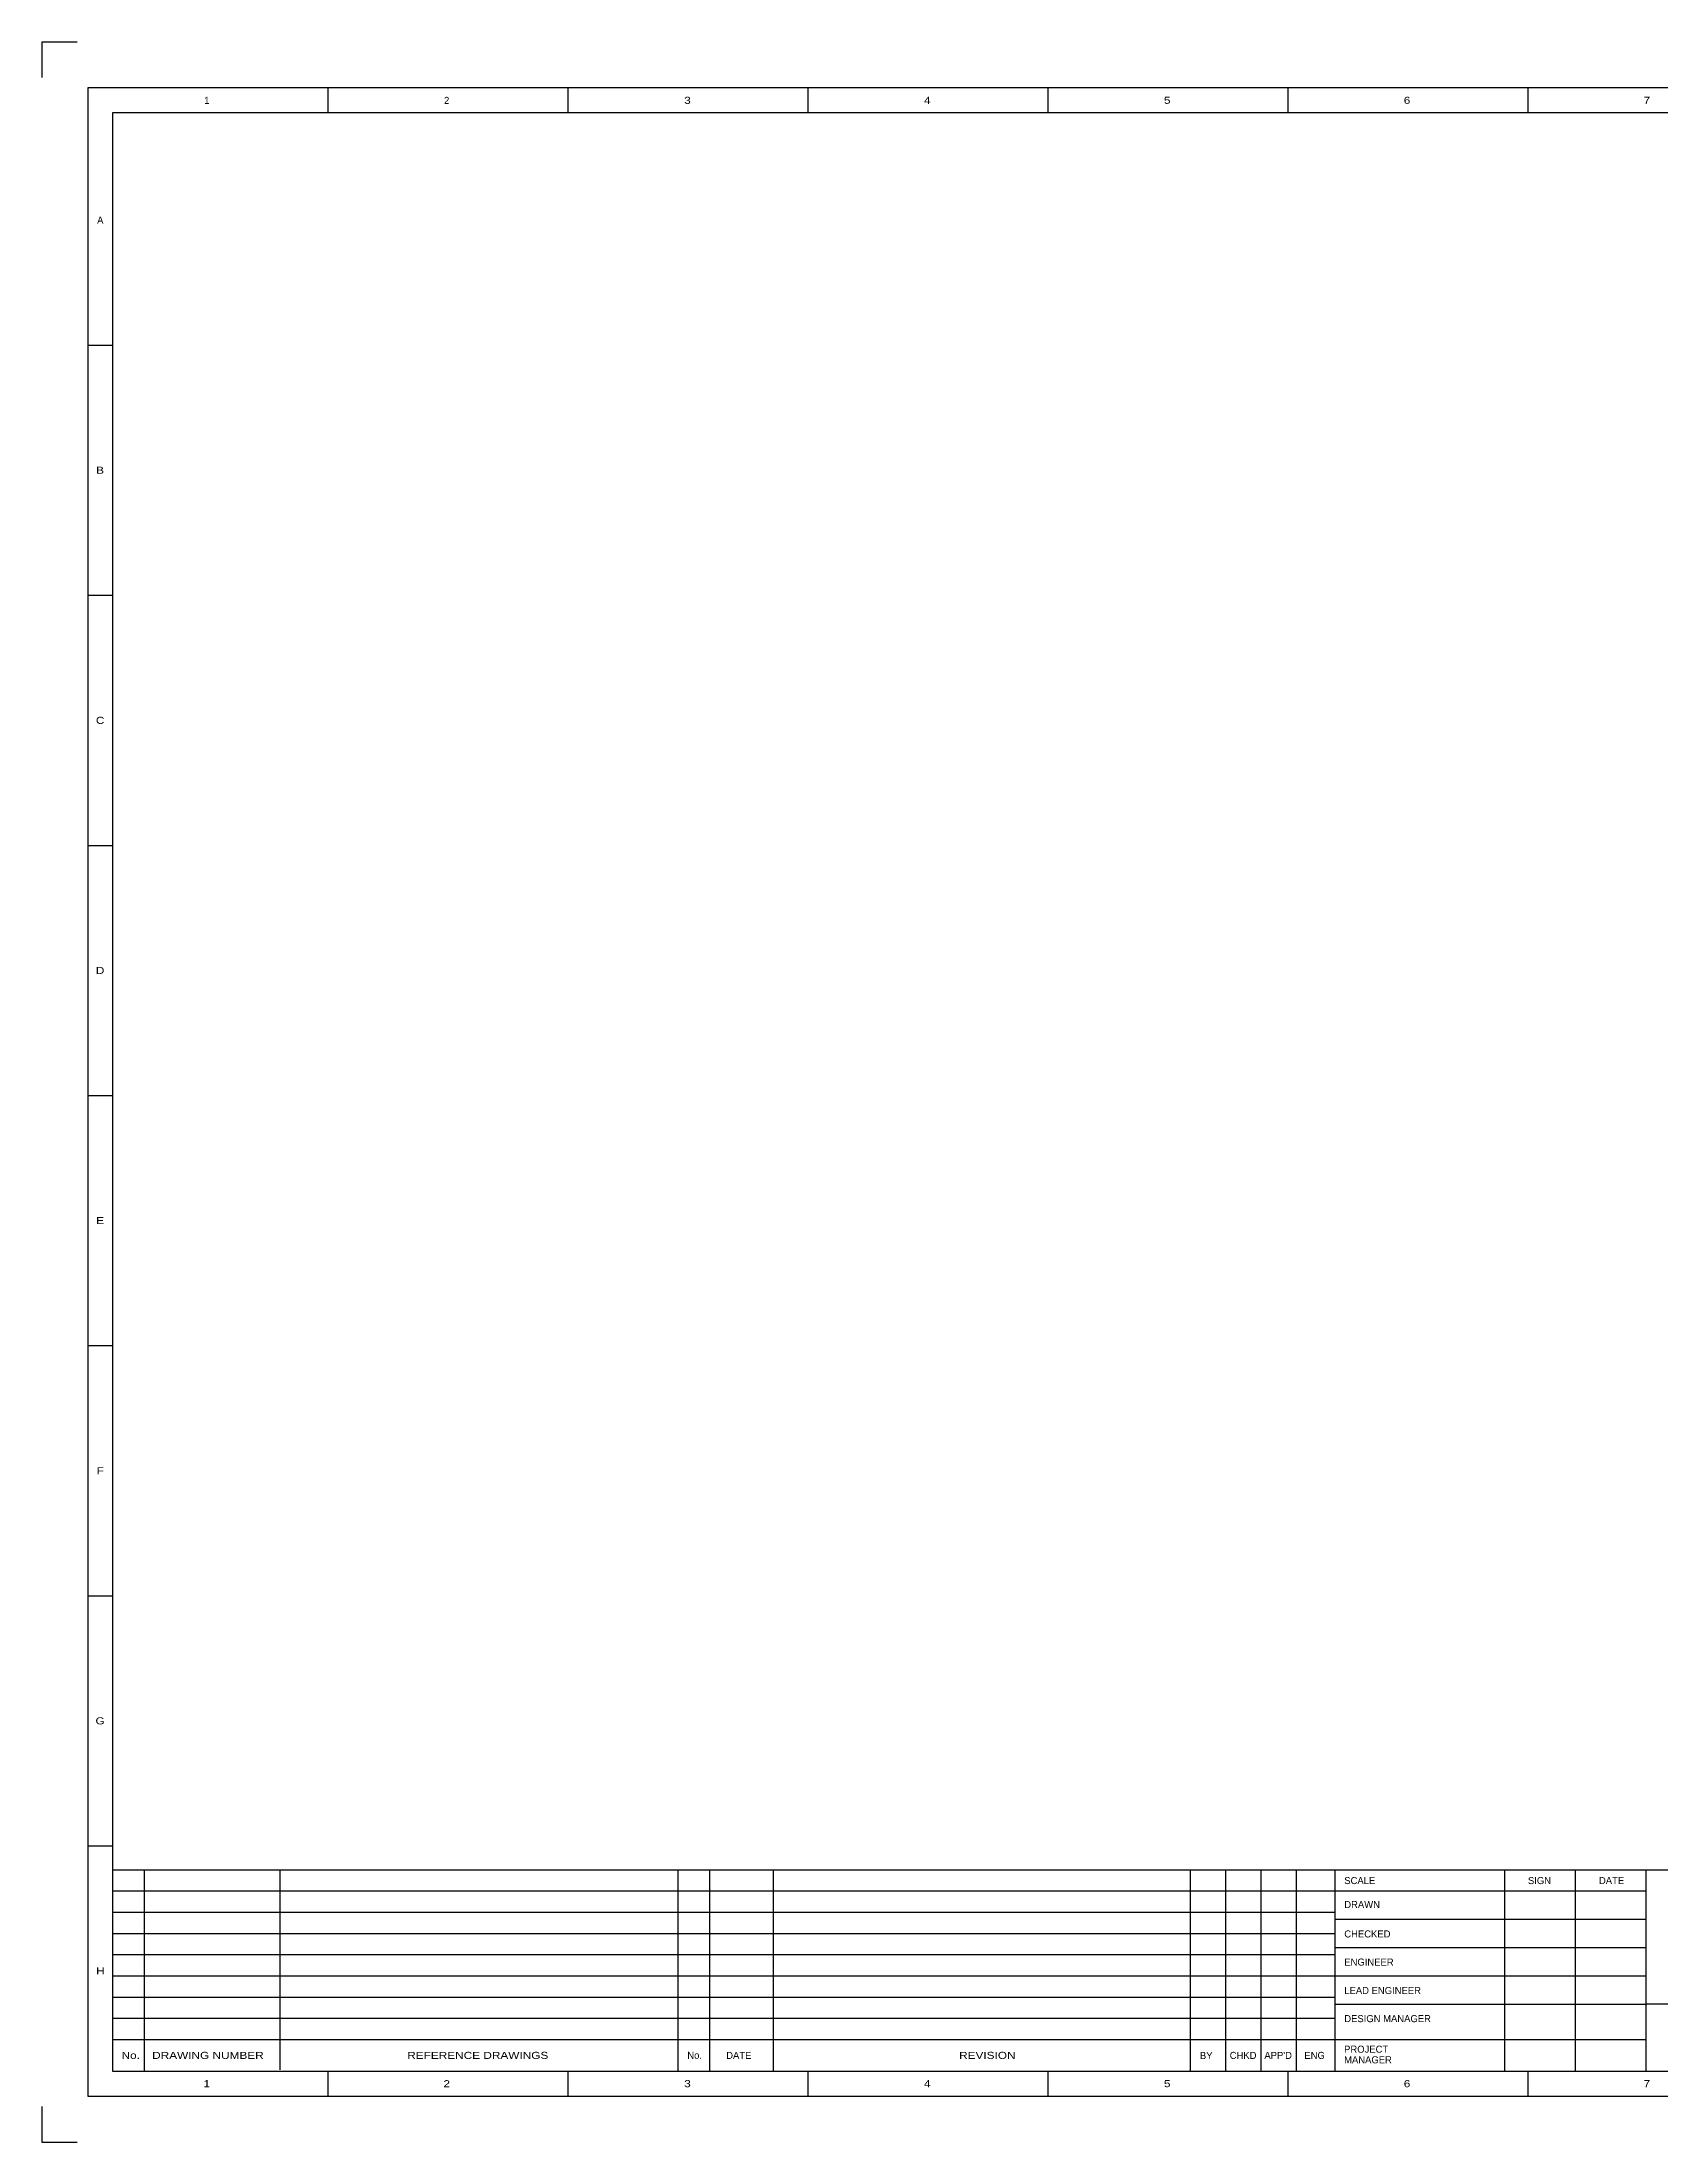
# Model space of a CAD drawing. Extents: x 0 to 297, y 0 to 210.
# Drawn here: x -0.2 to 161.7, y -0.4 to 209.6 of the extents above; entities that cross this region are included whole.
import ezdxf
from ezdxf.enums import TextEntityAlignment as Align

# ---------------------------------------------------------------- set-up
doc = ezdxf.new("R2010")
doc.units = 0
doc.header["$MEASUREMENT"] = 0
doc.layers.add('-CS', color=7, linetype='CONTINUOUS')
doc.layers.add('A1-CS', color=7, linetype='CONTINUOUS')

msp = doc.modelspace()

# ---------------------------------------------------------------- linework, layer by layer
at = {"layer": '-CS', "color": 212, "linetype": 'CONTINUOUS'}
for p, q in [((-0.15999, 209.581822), (-0.15999, 206.046322)), ((3.375511, 209.581822), (-0.15999, 209.581822)), ((292.57941, 204.985672), (4.436161, 204.985672)), ((4.436161, 204.985672), (4.436161, 4.169272)), ((28.449277, 204.985672), (28.449277, 202.510822)), ((52.455322, 204.985672), (52.455322, 202.510822)), ((76.471973, 204.985672), (76.471973, 202.510822)), ((100.488625, 204.985672), (100.488625, 202.510822)), ((124.49467, 204.985672), (124.49467, 202.510822)), ((148.507786, 204.985672), (148.507786, 202.510822)), ((290.10456, 202.510822), (6.911011, 202.510822)), ((6.911011, 202.510822), (6.911011, 6.644122)), ((4.436161, 179.26491), (6.911011, 179.26491)), ((4.436161, 154.251247), (6.907475, 154.251247)), ((4.436161, 129.237585), (6.907475, 129.237585)), ((4.436161, 104.223922), (6.907475, 104.223922)), ((4.436161, 79.21026), (6.907475, 79.21026)), ((4.436161, 54.196597), (6.907475, 54.196597)), ((4.436161, 29.182935), (6.907475, 29.182935)), ((6.911011, 26.796472), (290.10456, 26.796472)), ((10.092961, 6.644122), (10.092961, 26.796472)), ((63.47901, 6.644122), (63.47901, 26.796472)), ((66.66096, 6.644122), (66.66096, 26.796472)), ((73.02486, 6.644122), (73.02486, 26.796472)), ((114.743761, 6.644122), (114.743761, 26.796472)), ((118.279261, 6.644122), (118.279261, 26.796472)), ((121.814761, 6.644122), (121.814761, 26.796472)), ((125.350261, 6.644122), (125.350261, 26.796472)), ((129.239311, 6.644122), (129.239311, 26.796472)), ((146.209711, 6.644122), (146.209711, 26.796472)), ((153.280711, 6.644122), (153.280711, 26.796472)), ((160.351711, 6.644122), (160.351711, 26.796472)), ((6.911011, 24.675172), (129.239311, 24.675172)), ((129.239311, 24.675172), (160.351711, 24.675172)), ((6.911011, 22.553872), (129.239311, 22.553872)), ((129.239311, 21.846772), (160.351711, 21.846772)), ((6.911011, 20.432572), (129.239311, 20.432572)), ((129.239311, 19.018372), (160.351711, 19.018372)), ((6.911011, 18.311272), (129.239311, 18.311272)), ((6.911011, 16.189972), (129.239311, 16.189972)), ((129.239311, 16.189972), (160.351711, 16.189972)), ((6.911011, 14.068672), (129.239311, 14.068672)), ((129.239311, 13.361572), (160.351711, 13.361572)), ((177.675661, 13.361572), (160.351711, 13.361572)), ((6.911011, 11.947372), (129.239311, 11.947372)), ((6.911011, 9.826072), (129.239311, 9.826072)), ((129.239311, 9.826072), (160.351711, 9.826072)), ((6.911011, 6.644122), (290.10456, 6.644122)), ((28.449277, 6.644122), (28.449277, 4.169272)), ((52.455322, 6.644122), (52.455322, 4.169272)), ((76.471973, 6.644122), (76.471973, 4.169272)), ((100.488625, 6.644122), (100.488625, 4.169272)), ((124.49467, 6.644122), (124.49467, 4.169272)), ((148.507786, 6.644122), (148.507786, 4.169272)), ((-0.15999, 3.108622), (-0.15999, -0.426878)), ((4.436161, 4.169272), (292.57941, 4.169272)), ((-0.15999, -0.426878), (3.375511, -0.426878))]:
    msp.add_line(p, q, dxfattribs=at)
at = {"layer": 'A1-CS', "color": 212, "linetype": 'CONTINUOUS'}
for p, q in [((-0.15999, 209.581822), (-0.15999, 206.046322)), ((3.375511, 209.581822), (-0.15999, 209.581822)), ((292.57941, 204.985672), (4.436161, 204.985672)), ((4.436161, 204.985672), (4.436161, 4.169272)), ((28.449277, 204.985672), (28.449277, 202.510822)), ((52.455322, 204.985672), (52.455322, 202.510822)), ((76.471973, 204.985672), (76.471973, 202.510822)), ((100.488625, 204.985672), (100.488625, 202.510822)), ((124.49467, 204.985672), (124.49467, 202.510822)), ((148.507786, 204.985672), (148.507786, 202.510822)), ((290.10456, 202.510822), (6.911011, 202.510822)), ((6.911011, 202.510822), (6.911011, 6.644122)), ((4.436161, 179.26491), (6.911011, 179.26491)), ((4.436161, 154.251247), (6.907475, 154.251247)), ((4.436161, 129.237585), (6.907475, 129.237585)), ((4.436161, 104.223922), (6.907475, 104.223922)), ((4.436161, 79.21026), (6.907475, 79.21026)), ((4.436161, 54.196597), (6.907475, 54.196597)), ((4.436161, 29.182935), (6.907475, 29.182935)), ((6.911011, 26.796472), (290.10456, 26.796472)), ((10.092961, 6.644122), (10.092961, 26.796472)), ((23.677058, 6.787219), (23.677058, 26.796472)), ((63.47901, 6.644122), (63.47901, 26.796472)), ((66.66096, 6.644122), (66.66096, 26.796472)), ((73.02486, 6.644122), (73.02486, 26.796472)), ((114.743761, 6.644122), (114.743761, 26.796472)), ((118.279261, 6.644122), (118.279261, 26.796472)), ((121.814761, 6.644122), (121.814761, 26.796472)), ((125.350261, 6.644122), (125.350261, 26.796472)), ((129.239311, 6.644122), (129.239311, 26.796472)), ((146.209711, 6.644122), (146.209711, 26.796472)), ((153.280711, 6.644122), (153.280711, 26.796472)), ((160.351711, 6.644122), (160.351711, 26.796472)), ((6.911011, 24.675172), (129.239311, 24.675172)), ((129.239311, 24.675172), (160.351711, 24.675172)), ((6.911011, 22.553872), (129.239311, 22.553872)), ((129.239311, 21.846772), (160.351711, 21.846772)), ((6.911011, 20.432572), (129.239311, 20.432572)), ((129.239311, 19.018372), (160.351711, 19.018372)), ((6.911011, 18.311272), (129.239311, 18.311272)), ((6.911011, 16.189972), (129.239311, 16.189972)), ((129.239311, 16.189972), (160.351711, 16.189972)), ((6.911011, 14.068672), (129.239311, 14.068672)), ((129.239311, 13.361572), (160.351711, 13.361572)), ((177.675661, 13.361572), (160.351711, 13.361572)), ((6.911011, 11.947372), (129.239311, 11.947372)), ((6.911011, 9.826072), (129.239311, 9.826072)), ((129.239311, 9.826072), (160.351711, 9.826072)), ((6.911011, 6.644122), (290.10456, 6.644122)), ((28.449277, 6.644122), (28.449277, 4.169272)), ((52.455322, 6.644122), (52.455322, 4.169272)), ((76.471973, 6.644122), (76.471973, 4.169272)), ((100.488625, 6.644122), (100.488625, 4.169272)), ((124.49467, 6.644122), (124.49467, 4.169272)), ((148.507786, 6.644122), (148.507786, 4.169272)), ((-0.15999, 3.108622), (-0.15999, -0.426878)), ((4.436161, 4.169272), (292.57941, 4.169272)), ((-0.15999, -0.426878), (3.375511, -0.426878))]:
    msp.add_line(p, q, dxfattribs=at)

# ---------------------------------------------------------------- texts
at = {"layer": '-CS', "color": 212, "linetype": 'CONTINUOUS'}
for s, height, p in [('1', 0.703565, (16.333118, 203.748247)), ('2', 0.703564, (40.332092, 203.748247)), ('A', 0.703564, (5.673586, 191.769973)), ('SIGN', 0.7071, (149.674501, 25.718144)), ('DATE', 0.7071, (156.883385, 25.718144)), ('No.', 0.7071, (65.144231, 8.235097)), ('DATE', 0.7071, (69.560071, 8.235097)), ('BY', 0.7071, (116.327664, 8.220955)), ('CHKD', 0.7071, (120.018726, 8.235097)), ("APP'D", 0.7071, (123.525942, 8.235097)), ('ENG', 0.7071, (127.174578, 8.235097))]:
    msp.add_text(s, height=height, dxfattribs=at).set_placement(p, align=Align.MIDDLE)
at = {"layer": '-CS', "color": 212, "linetype": 'CONTINUOUS', "width": 1.25}
for s, p in [('3', (64.422989, 203.748247)), ('4', (88.418428, 203.748247)), ('5', (112.424473, 203.748247)), ('6', (136.419911, 203.748247)), ('7', (160.41535, 203.748247)), ('B', (5.652373, 166.759846)), ('C', (5.662979, 141.742648)), ('D', (5.655908, 116.732521)), ('E', (5.655908, 91.715323)), ('F', (5.673586, 66.705196)), ('G', (5.655908, 41.687998)), ('H', (5.684192, 16.677871)), ('1', (16.329583, 5.406697)), ('2', (40.335628, 5.406697)), ('3', (64.422989, 5.406697)), ('4', (88.418428, 5.406697)), ('5', (112.424473, 5.406697)), ('6', (136.419911, 5.406697)), ('7', (160.41535, 5.406697))]:
    msp.add_text(s, height=0.7071, dxfattribs=at).set_placement(p, align=Align.MIDDLE)
at = {"layer": '-CS', "color": 212, "linetype": 'CONTINUOUS'}
for s, p in [('SCALE', (130.140863, 25.718144)), ('DRAWN', (130.140863, 23.31754)), ('CHECKED', (130.140863, 20.37954)), ('ENGINEER', (130.140863, 17.565282)), ('LEAD ENGINEER', (130.140863, 14.72274)), ('DESIGN MANAGER', (130.140863, 11.912017)), ('PROJECT', (130.123186, 8.853809)), ('MANAGER', (130.123186, 7.793159))]:
    msp.add_text(s, height=0.7071, dxfattribs=at).set_placement(p, align=Align.MIDDLE_LEFT)
at = {"layer": '-CS', "color": 212, "linetype": 'CONTINUOUS', "width": 1.25}
for s, p in [('No.', (7.801957, 8.235097)), ('DRAWING NUMBER', (10.8637, 8.235097)), ('REFERENCE DRAWINGS', (36.382939, 8.235097)), ('REVISION', (91.603913, 8.235097))]:
    msp.add_text(s, height=0.7071, dxfattribs=at).set_placement(p, align=Align.MIDDLE_LEFT)
at = {"layer": 'A1-CS', "color": 212, "linetype": 'CONTINUOUS'}
for s, height, p in [('1', 0.703565, (16.333118, 203.748247)), ('2', 0.703564, (40.332092, 203.748247)), ('A', 0.703564, (5.673586, 191.769973)), ('SIGN', 0.7071, (149.674501, 25.718144)), ('DATE', 0.7071, (156.883385, 25.718144)), ('No.', 0.7071, (65.144231, 8.235097)), ('DATE', 0.7071, (69.560071, 8.235097)), ('BY', 0.7071, (116.327664, 8.220955)), ('CHKD', 0.7071, (120.018726, 8.235097)), ("APP'D", 0.7071, (123.525942, 8.235097)), ('ENG', 0.7071, (127.174578, 8.235097))]:
    msp.add_text(s, height=height, dxfattribs=at).set_placement(p, align=Align.MIDDLE)
at = {"layer": 'A1-CS', "color": 212, "linetype": 'CONTINUOUS', "width": 1.25}
for s, p in [('3', (64.422989, 203.748247)), ('4', (88.418428, 203.748247)), ('5', (112.424473, 203.748247)), ('6', (136.419911, 203.748247)), ('7', (160.41535, 203.748247)), ('B', (5.652373, 166.759846)), ('C', (5.662979, 141.742648)), ('D', (5.655908, 116.732521)), ('E', (5.655908, 91.715323)), ('F', (5.673586, 66.705196)), ('G', (5.655908, 41.687998)), ('H', (5.684192, 16.677871)), ('1', (16.329583, 5.406697)), ('2', (40.335628, 5.406697)), ('3', (64.422989, 5.406697)), ('4', (88.418428, 5.406697)), ('5', (112.424473, 5.406697)), ('6', (136.419911, 5.406697)), ('7', (160.41535, 5.406697))]:
    msp.add_text(s, height=0.7071, dxfattribs=at).set_placement(p, align=Align.MIDDLE)
at = {"layer": 'A1-CS', "color": 212, "linetype": 'CONTINUOUS'}
for s, p in [('SCALE', (130.140863, 25.718144)), ('DRAWN', (130.140863, 23.31754)), ('CHECKED', (130.140863, 20.37954)), ('ENGINEER', (130.140863, 17.565282)), ('LEAD ENGINEER', (130.140863, 14.72274)), ('DESIGN MANAGER', (130.140863, 11.912017)), ('PROJECT', (130.123186, 8.853809)), ('MANAGER', (130.123186, 7.793159))]:
    msp.add_text(s, height=0.7071, dxfattribs=at).set_placement(p, align=Align.MIDDLE_LEFT)
at = {"layer": 'A1-CS', "color": 212, "linetype": 'CONTINUOUS', "width": 1.25}
for s, p in [('No.', (7.801957, 8.235097)), ('DRAWING NUMBER', (10.8637, 8.235097)), ('REFERENCE DRAWINGS', (36.382939, 8.235097)), ('REVISION', (91.603913, 8.235097))]:
    msp.add_text(s, height=0.7071, dxfattribs=at).set_placement(p, align=Align.MIDDLE_LEFT)

doc.saveas('drawing.dxf')
